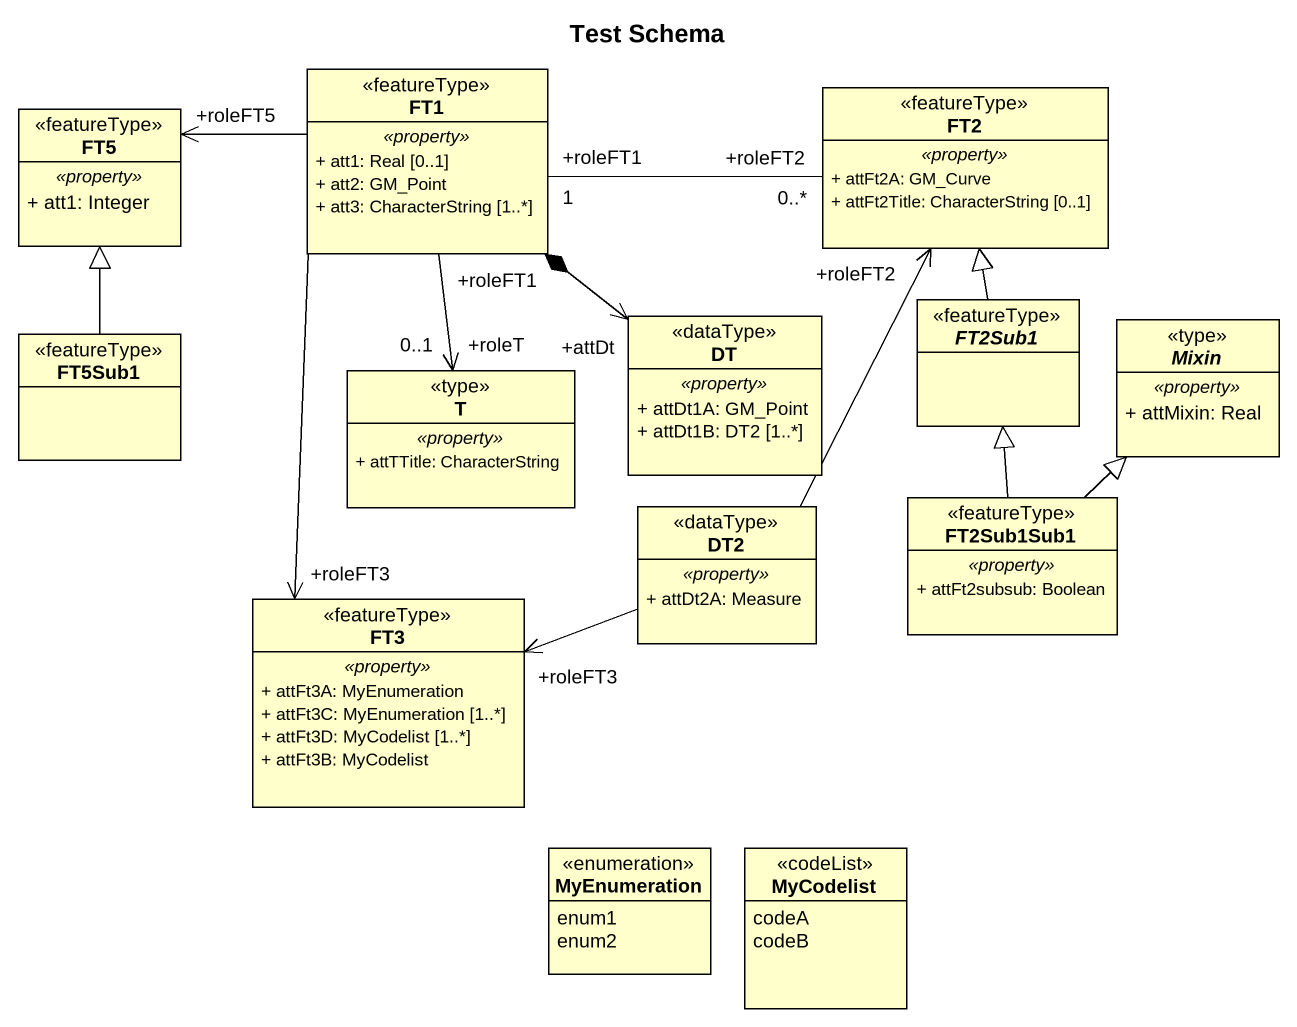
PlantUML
@startuml
title Test Schema
hide circle
hide empty members
skinparam classAttributeIconSize 0
class FT1 <<featureType>> {
  .. <<property>> ..
  + att1: Real [0..1]
  + att2: GM_Point
  + att3: CharacterString [1..*]
}
class FT2 <<featureType>> {
  .. <<property>> ..
  + attFt2A: GM_Curve
  + attFt2Title: CharacterString [0..1]
}
class FT5 <<featureType>> {
  .. <<property>> ..
  + att1: Integer
}
class FT5Sub1 <<featureType>>
class DT <<dataType>> {
  .. <<property>> ..
  + attDt1A: GM_Point
  + attDt1B: DT2 [1..*]
}
abstract class FT2Sub1 <<featureType>>
abstract class Mixin <<type>> {
  .. <<property>> ..
  + attMixin: Real
}
class T <<type>> {
  .. <<property>> ..
  + attTTitle: CharacterString
}
class FT2Sub1Sub1 <<featureType>> {
  .. <<property>> ..
  + attFt2subsub: Boolean
}
class DT2 <<dataType>> {
  .. <<property>> ..
  + attDt2A: Measure
}
class FT3 <<featureType>> {
  .. <<property>> ..
  + attFt3A: MyEnumeration
  + attFt3C: MyEnumeration [1..*]
  + attFt3D: MyCodelist [1..*]
  + attFt3B: MyCodelist
}
enum MyEnumeration {
  enum1
  enum2
}
class MyCodelist <<codeList>> {
  codeA
  codeB
}
FT1 "+roleFT1\n1" -right- "+roleFT2\n0..*" FT2
FT1 -left-> "+roleFT5" FT5
FT1 "+roleFT1" --> "+roleT\n0..1" T
FT1 --> "+roleFT3" FT3
FT5Sub1 -up-|> FT5
DT "+attDt" <-up-* FT1
FT2Sub1 -up-|> FT2
FT2Sub1Sub1 -up-|> FT2Sub1
FT2Sub1Sub1 -up-|> Mixin
DT2 -up-> "+roleFT2" FT2
DT2 -left-> "+roleFT3" FT3
@enduml
